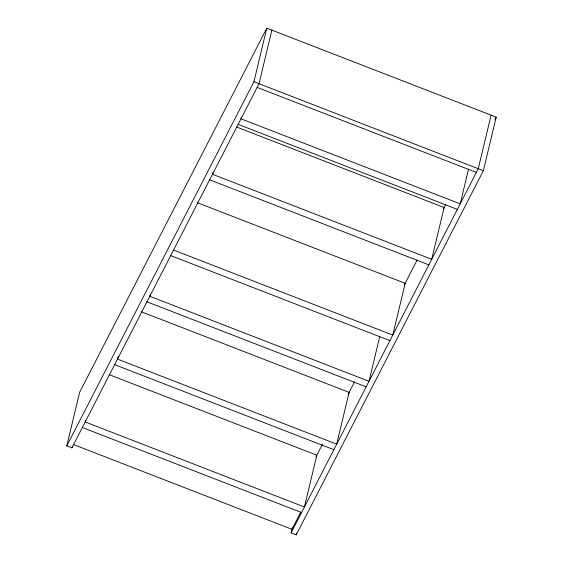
<?xml version="1.0" encoding="UTF-8"?>
<svg xmlns="http://www.w3.org/2000/svg" width="563" height="563" viewBox="0 0 563 563"><rect width="100%" height="100%" fill="white"/><g stroke="black" fill="none" stroke-linecap="round" stroke-linejoin="round"><path stroke-width="0.84" d="M271.887 30.128L259.043 83.697L71.902 447.838L66.8 445.861L79.643 392.291L266.792 28.15L496.2 117.139L483.357 170.709L296.208 534.85L291.113 532.872L292.373 527.608M71.902 447.838L72.247 446.41M85.604 420.265L85.203 421.961L304.414 506.996L316.828 455.207L109.067 374.62M118.11 356.569L117.498 359.117L336.709 444.151L349.123 392.362L141.362 311.775M150.208 294.569L149.8 296.272L369.011 381.299L379.8 336.308M212.905 172.574L212.497 174.27L431.708 259.304L444.123 207.522L236.361 126.928M241.4 117.118L240.992 118.821L460.21 203.848L468.55 169.041M66.8 445.861L253.948 81.719L266.792 28.15M296.208 534.85L296.617 533.147M491.098 115.162L478.254 168.731L291.113 532.872M315.984 456.846L322.409 444.348M348.054 394.445L354.535 381.841M404.325 284.955L417.176 259.951M443.278 209.162L445.685 204.475M494.99 119.483L496.2 117.139M300.811 512.098L291.972 529.304L73.577 444.587M253.948 81.719L483.357 170.709M257.143 87.392L476.354 172.426M238.149 124.367L457.36 209.394M209.647 179.815L428.858 264.849M197.409 202.715L405.177 283.302L392.763 335.091L173.545 250.056M170.695 255.602L389.913 340.636M146.95 301.81L366.161 386.844M114.648 364.662L333.859 449.696M82.353 427.507L301.564 512.541"/></g></svg>
